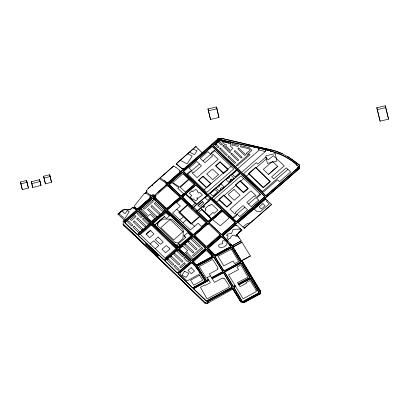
<?xml version="1.0" encoding="UTF-8"?>
<svg xmlns="http://www.w3.org/2000/svg" width="409" height="409" viewBox="0 0 409 409"><rect width="100%" height="100%" fill="white"/><g stroke="black" fill="none" stroke-linecap="round" stroke-linejoin="round"><path stroke-width="0.61" d="M124.597 220.068L123.175 221.182L123.901 221.929L137.342 210.292L136.601 209.827M161.846 261.223L123.15 224.633L123.175 221.182M191.289 235.206L191.254 236.31L178.411 247.077L177.828 247.036L152.915 223.15L165.942 211.785L166.483 211.923L191.289 235.216M166.969 182.44L167.997 182.557L166.969 182.429L166.018 183.452L165.998 184.367L166.448 184.863L152.808 196.714L152.455 196.427L151.534 197.22L151.78 197.419L138.14 209.403L137.547 209.03M175.226 242.624L158.482 226.617L157.716 225.512L157.823 223.57A9.366 8.39 -15.9 0 1 164.111 219.019L171.775 219.229L182.751 229.188L183.37 230.635L183.012 237.951L182.557 238.887L178.626 242.445L177.373 242.823L175.221 242.619M157.716 225.523L157.823 223.575M299.674 165.154L299.511 168.508L299.674 165.154L287.466 156.34M150.006 198.176L150.118 196.606L150.006 198.176L137.991 208.697L137.066 208.723L134.377 207.046L137.071 208.733M227.041 242.036L229.02 243.994L230.829 246.581L214.909 255.114L208.841 248.866L208.984 247.696L221.085 237.276L222.169 237.215L225.84 240.85M169.106 247.982L169.939 249.05L165.625 252.762L162.01 249.27L166.228 245.579L169.111 247.987M179.94 172.056L180.098 171.034L179.96 172.123L167.997 182.557M260.62 291.285L260.201 293.897L260.62 291.285L241.857 260.467L250.364 255.998L242 260.564L241.013 260.272L233.212 247.322L233.559 246.601L241.939 242.159L250.39 256.075M167.077 185.609L167.491 186.115L168.324 186.054L179.761 196.719L179.561 197.542L167.501 208.079L166.197 208.084L155.517 197.833M155.517 197.838L155.86 196.571L155.129 196.008L153.595 197.332L154.827 198.334M228.631 143.073L228.738 142.685L220.538 140.783L219.413 140.967L214.95 144.919L214.725 144.704L218.682 141.177L218.038 141.003M228.948 143.145L229.142 142.465L221.765 140.752M219.71 234.464L219.439 235.359L207.353 245.891L205.824 246.019L195.364 235.85L195.308 234.807L207.67 223.912L208.57 223.943L207.675 223.917M230.262 143.441L230.753 141.882M231.07 141.954L230.579 143.513L230.262 143.436M221.596 140.236L221.453 140.681L220.574 140.476M259.117 148.227L258.069 151.064L237.465 168.932M259.434 148.303L258.892 149.97L264.935 151.478L265.743 149.745M221.77 140.757L222.036 139.939M218.605 140.819L220.574 140.476M221.596 140.236L221.719 139.868M254.158 147.787L254.372 147.143L254.695 147.22L254.475 147.859L254.153 147.782M152.71 184.72L152.572 185.113L152.312 184.883L152.71 184.72L152.312 184.883L152.358 185.313M236.499 245.313L236.223 245.651L236.755 245.405M266.06 149.817L265.247 151.611L241.361 172.644M228.708 239.035L227.629 240.732L226.719 239.812L227.69 237.614L227.941 235.804L226.637 235.144M233.519 246.816L232.67 245.385L233.519 246.816L241.964 242.24M230.18 246.924L230.466 246.371L229.014 243.989M152.358 185.042L152.577 184.679L152.787 184.98L152.312 184.883M164.5 174.602L164.74 174.224L164.459 174.454M120.691 211.709L119.126 214.173L121.35 215.246L120.952 215.865L123.068 216.882L122.715 217.419L124.924 218.498L129.234 211.724L127.087 210.676L125.241 213.595L123.007 212.501L123.38 211.934L121.504 211.018M134.403 207.123L134.224 206.162L144.157 193.61L145.292 193.426L146.872 191.361M144.178 193.692L145.313 193.503L146.892 191.443L146.555 190.528M148.441 188.171L146.56 190.538M226.642 235.149L227.757 233.989L231.525 233.524L233.135 229.301L239.562 229.173L240.374 228.728M192.388 208.472L191.458 209.096L199.362 216.545L191.131 223.518L179.73 212.419L187.496 205.364L191.346 208.994L192.169 208.258L207.225 222.675L193.12 234.95L167.066 210.037L181.182 197.721L192.276 208.365M196.806 211.248L210.809 198.953L211.034 199.168M197.026 211.463L200.476 208.345L211.473 218.973L211.719 218.754L200.722 208.125L211.034 199.163M184.26 253.514L187.562 250.533L182.787 246.09L179.418 249.055L191.678 260.487L205.466 248.355L193.028 236.52L179.132 248.652L179.495 248.989M208.933 220.962L211.274 218.856L201.617 209.694L198.631 212.184L207.89 221.029L208.938 220.972L211.274 218.861M132.603 207.435L136.171 209.393L132.598 207.424L130.747 209.096L127.986 209.975L126.187 209.602L122.69 210.022L117.91 214.158L122.899 210.052M132.623 207.501L130.768 209.168L128.007 210.042L126.212 209.679L122.879 209.981M192.951 207.562L196.468 204.403L185.533 193.938L196.473 204.408M193.176 207.777L207.215 195.599M231.443 202.675L226.903 206.703L219.239 199.556L223.779 195.533L231.443 202.68M148.447 188.181L173.718 165.936L175.952 167.419M148.467 188.247L173.718 165.947M196.121 146.32L176.131 163.912L196.1 146.238L195.972 146.79L202.184 152.685M152.255 196.698L153.958 195.113L152.22 194.991L151.432 195.599L146.289 192.123M183.319 171.437L212.184 146.212L265.042 196.637L236.157 221.821L196.422 183.825M183.544 171.432L212.169 146.417L264.817 196.637L236.167 221.617L183.539 171.427M198.948 180.185L203.028 176.586L210.645 183.743L206.565 187.337L198.948 180.18M223.6 172.981L227.68 169.392L220.068 162.24L215.988 165.839L223.6 172.987L227.685 169.398M241.136 172.434L241.392 172.199L237.946 168.922L237.69 169.147M267.184 200.338L266.279 201.126L269.24 203.892L260.201 211.847L256.637 211.335L254.199 209.117L265.17 199.168L266.131 199.336L271.494 204.556L244.255 228.222L271.474 204.49M149.985 198.094L137.991 208.697M221.008 138.196L218.181 138.605L217.746 138.983L218.611 139.178L211.867 145.19L182.608 170.752L182.153 170.297L182.618 170.543L218.294 139.254L217.608 139.101M157.915 192.342L167.133 184.26L166.719 183.876M155.502 198.968L166.351 209.357L180.471 197.036L167.854 184.934L153.595 197.332M139.157 210.216L152.797 198.217L153.917 199.127L153.349 198.651M210.129 198.314L207.854 200.323L205.185 197.808L207.45 195.814L195.988 184.858L181.974 197.036L196.438 210.978L197.112 210.436L193.943 207.46L193.334 207.971M167.169 185.732L167.843 185.139L180.246 197.041L166.366 209.152L155.624 198.866M152.194 223.043L166.274 210.727L192.327 235.64M146.12 234.168L150.343 230.482L154.055 233.953L149.74 237.66L146.12 234.168L150.343 230.487M198.125 205.476L202.511 201.637L203.927 202.925L199.546 206.842L198.125 205.476L202.511 201.642M240.344 173.119L211.601 198.268L211.826 198.477L240.569 173.334M268.514 174.408L277.701 166.361L272.491 161.371L263.324 169.372L268.514 174.413L277.701 166.366M299.516 167.864L287.445 178.436L287.711 178.672M299.506 168.073L287.829 178.564M166.356 184.75L166.908 184.26L166.601 183.984M166.448 184.863L167.133 184.26M167.077 185.62L167.854 184.934M182.981 231.755L173.651 239.899L160.763 227.685L170.093 219.541L182.981 231.76M176.642 244.96L178.16 243.641L179.883 245.267L178.365 246.591L176.642 244.95L178.365 246.576M178.191 247.966L192.322 235.635L178.191 247.972L152.194 223.038M297.43 167.721L297.675 167.501L298.043 167.859M187.751 174.178L199.469 163.989M203.007 160.916L214.72 150.737M207.332 195.926L195.977 185.062L182.199 197.036L184.96 199.679M138.252 235.339L151.386 223.933L177.174 248.662L164.157 259.945L138.247 235.333M204.071 189.766L206.412 187.731M211.11 183.646L206.54 187.854L198.385 180.195L203.058 176.085L211.11 183.646L223.196 173.145M227.895 169.06L231.039 166.325M150.2 243.928L153.861 240.743L158.84 245.528L155.185 248.703M236.673 169.617L207.787 194.704L208.012 194.919L236.898 169.832M179.842 219.919L183.401 216.821M182.889 222.803L186.448 219.705M216.642 202.041L219.066 199.935M224.239 195.441L235.717 185.466M240.661 181.167L243.744 178.488M246.428 176.197L248.923 174.029M256.218 167.69L266.837 158.462L265.594 157.266L257.68 164.101L256.218 162.649L243.662 173.559L263.243 192.235L277.44 179.771L279.485 181.729L290.687 171.959L286.31 167.854L273.703 178.825L271.586 176.867L284.255 165.855L273.319 155.717L268.268 159.847L265.594 157.266M243.427 192.25L247.777 188.467L240.165 181.228L235.819 185.021L243.427 192.261L247.777 188.472M262.455 191.484L287.916 169.362M232.885 217.634L244.833 207.245M248.519 204.045L260.042 194.03M236.75 225.298L235.461 225.011L223.442 235.211L223.109 234.878L299.49 168.442M226.724 239.817L223.248 236.065L223.36 235.185L235.441 224.935L236.729 225.226L241.888 230.277L236.545 234.919L241.867 230.195L239.884 228.248M153.303 223.324L162.721 215.154L162.981 215.42L166.197 212.624L169.536 215.814L166.448 218.493L164.464 216.576L154.919 224.853M164.464 216.591L154.924 224.868L153.303 223.319M184.03 235.788L187.573 232.716L190.901 235.911L180.037 245.139L178.482 243.626L185.752 237.419L184.03 235.783L185.742 237.43M164.853 260.84L178.114 249.337L190.88 261.387L177.378 273.171L164.853 260.83M165.078 260.835L178.104 249.541L190.65 261.387L177.394 272.967L165.078 260.83M238.738 223.13L238.733 222.061L265.17 199.168L266.141 199.336M265.196 199.244L238.738 222.072M117.884 214.081L124.198 220.119L125.042 219.93L136.263 210.236L136.151 209.321M217.562 191.944L212.833 196.029L210.16 193.462L214.889 189.377L217.562 191.949M210.16 193.467L214.889 189.387M230.042 180.374L231.576 179.055L232.164 179.623L233.912 178.109L230.87 175.19L229.106 176.719L229.71 177.296L228.171 178.615L227.583 178.048L225.911 179.495L228.968 182.429L230.661 180.972L230.042 180.374L231.576 179.06M228.968 182.424L230.656 180.967M152.808 196.714L154.336 195.4C153.089 194.055 151.136 195.604 150.139 196.688M155.251 196.105L153.83 197.322L154.945 198.227M195.292 203.288L191.77 206.31L182.506 197.296L183.626 196.366L183.355 196.064L185.727 194.147M152.235 196.632L136.253 210.134M216.08 188.176L217.798 186.719L218.258 187.174L219.74 185.916L219.265 185.446L221.07 183.932L223.943 186.775L222.266 188.186L221.688 187.613L220.093 188.968L220.661 189.531L218.927 190.988L216.075 188.166M219.27 185.456L221.07 183.938M196.438 210.978L208.017 221.985L221.99 209.74L207.107 195.502M242.89 226.918L246.699 223.841L250.804 222.43M226.08 240.65L225.558 241.065L222.936 240.702L222.358 241.356L222.665 243.723L219.531 244.209L218.534 245.518L218.948 246.852L220.456 247.803L224.725 246.719L225.553 245.502L226.831 244.797L227.082 241.673L221.387 236.065L207.199 248.355L214.214 255.763L231.054 246.617L226.095 240.666L227.041 241.632M241.422 229.761L238.687 232.292L238.759 232.905M244.096 228.023L245.221 227.281M228.713 239.045L230.584 237.92L231.024 236.719L232.767 235.052L235.758 236.029L237.522 235.824M260.507 291.908L260.18 292.098L251.632 278.064L252.266 277.558L251.417 278.023M260.477 292.092L260.119 292.302L251.417 278.018M208.273 302.793L207.164 301.919L232.813 287.977L241.167 301.873L232.747 288.176L207.419 301.949L208.278 302.798L207.414 301.944M190.195 288.959L204.674 302.941L207.603 303.253L232.828 289.132L240.824 301.857L244.234 302.665L260.175 293.82M227.005 248.646L214.26 255.569L212.634 253.606M251.688 276.607L250.983 276.995L242.312 262.471L242.813 262.036L242.097 262.43L250.922 277.195L251.76 276.729M205.124 281.09L192.644 287.824L178.304 273.856L191.565 262.281L195.609 266.438L199.5 272M242.235 261.085L241.663 261.397L232.798 246.944L233.345 246.489L232.573 246.908M192.608 288.008L205.338 281.136L198.907 270.732L195.737 266.336L191.581 262.072L178.084 273.861L192.608 288.008L205.344 281.141M242.312 261.208L241.596 261.602L232.568 246.898M259.735 294.066L243.462 302.409L259.679 293.652L259.873 293.989M243.462 302.415L259.679 293.657M213.028 256.228L196.34 265.231L192.593 261.382L206.392 249.245L213.028 256.233M196.928 266.177L213.856 257.046L223.007 271.678L211.637 277.767M208.334 279.367L206.346 280.436L197.153 266.218L213.8 257.241L222.787 271.632L211.56 277.645M210.456 275.83L206.254 278.084L199.203 266.525L212.276 259.521L212.603 260.052L213.043 259.817L218.145 268.176L217.123 268.723L217.598 269.5L209.306 273.943L214.444 282.384L222.757 277.91L223.263 278.698L224.204 278.14L229.5 286.377L228.815 286.735L229.112 287.184L207.036 298.897L200.441 287.251L204.71 284.986L205.037 285.482L210.379 282.737L207.23 277.558M208.406 279.49L206.279 280.635L196.928 266.172M212.215 278.718L223.437 272.701L232.097 287.103L206.473 301.029L193.59 288.734L208.912 280.318L193.339 288.713L206.443 301.218L232.312 287.149L223.503 272.501L212.138 278.595L211.637 277.767M235.052 285.513L233.319 286.448L224.659 272.046L241.09 263.135L249.761 277.65L238.217 283.826M235.129 285.635L233.253 286.648L224.444 271.995L241.157 262.931L249.981 277.701L238.294 283.948L238.8 284.776L250.477 278.524L259.188 292.824L242.414 301.883L233.749 287.471L235.63 286.464L233.968 287.522L242.481 301.684L258.969 292.767L250.41 278.723L238.876 284.899M232.69 245.456L241.203 240.957L232.496 245.477L231.908 245.497L230.226 243.662M31.386 181.749L39.545 179.643L41.018 185.435L32.689 187.455L31.386 181.749L32.689 187.455M31.912 183.585L40.067 181.478M22.291 189.607L28.415 188.033L27.06 182.342L26.539 180.507L20.45 181.985L22.291 189.607L20.45 181.985M45.419 183.846L51.544 182.271L50.184 176.581L49.663 174.745L43.579 176.228L45.419 183.846L43.579 176.228M376.847 107.812L385.242 105.747L385.764 107.577L388.55 119.152L380.109 121.182L376.847 107.812L380.109 121.182M377.369 109.643L385.764 107.577M44.1 178.063L50.184 176.581M20.971 183.825L27.06 182.342M207.987 108.983L216.453 106.964L216.969 108.779L218.984 117.449L210.523 119.474L207.987 108.983L210.523 119.474M208.508 110.798L216.969 108.779M124.178 220.042L125.042 219.919M235.758 236.024L237.44 235.875M183.81 168.851L182.363 168.932L176.11 163.835L182.342 168.851L183.846 168.845M180.773 195.655L181.749 195.655L183.636 193.886L177.854 188.339L178.743 187.526L171.908 182.639L169.694 184.561L169.755 185.17L181.274 196.146L195.047 184.178L182.516 172.327L168.876 184.244L169.755 185.17M217.128 140.502L216.448 140.369L216.361 140.67L216.836 140.762M266.157 148.799C278.856 150.527 289.986 157.163 299.695 165.226M218.319 140.752L218.605 140.819M221.008 138.191L266.157 148.804M240.804 301.791L244.234 302.665M197.69 149.029L198.104 149.132M279.603 153.856L270.605 150.855L219.791 139.438L212.971 145.522L265.835 195.952L299.153 166.882L292.962 161.453L285.835 156.918M282.476 153.758L274.828 150.844L221.029 138.268L218.181 138.61L166.095 184.439M279.603 153.85L285.835 156.923M189.413 152.122L194.49 154.628L196.959 150.88L193.099 148.881M180.093 160.323L187.143 163.851L192.199 155.977L187.665 153.661M160.123 177.895L166.841 182.578M159.321 178.6L165.359 182.639M137.424 209.132L138.15 209.592L152.015 197.399L151.652 197.112M133.717 208.017L136.182 209.566M136.478 209.929L137.092 210.318L123.912 221.724L123.257 221.1M145.665 192.936L148.498 194.756M148.493 194.75L150.589 196.259M154.336 195.405L152.813 196.514L152.577 196.32M155.129 196.013L155.865 196.581M164.26 180.476L166.105 181.908M175.931 167.342L179.439 170.251M154.035 199.025L152.797 198.022L138.932 210.216L151.478 222.363L165.558 210.042L154.689 199.638M139.157 210.211L151.494 222.159L165.333 210.047L154.566 199.735M138.728 211.688L150.461 223.053L137.317 234.459L124.847 222.603L138.124 211.105L138.728 211.693M238.733 223.12L244.255 228.222M167.624 183.079L167.935 183.37L181.591 171.437L181.243 171.095M167.506 183.186L167.93 183.575L181.816 171.437L181.366 170.993M165.359 182.629L166.126 183.339M210.011 198.421L210.809 199.168M168.324 186.054L179.761 196.729M204.582 247.532L205.466 248.36M237.174 222.568L265.865 197.644M237.056 222.675L236.872 222.491L265.753 197.317L265.983 197.542M236.264 223.36L222.179 235.379L227.864 240.973L232 246.116L232.839 245.661L232.056 245.921L231.162 244.684M236.146 223.462L222.404 235.379L224.485 237.414M207.215 195.604L206.99 195.39L196.719 204.193L185.783 193.723M208.334 223.943L207.925 223.554L194.055 235.63L206.499 247.465L220.451 235.379L219.659 234.633M123.135 224.009L136.151 236.31M123.129 224.219L162.818 261.954L205.119 302.921M183.314 171.432L196.422 183.83M166.197 212.639L169.52 215.809M136.151 236.305L205.369 302.946M299.051 168.82L298.754 168.534L298.509 168.753L298.8 169.035M297.43 167.716L297.793 168.073M195.977 185.067L206.99 195.609M196.601 210.834L208.028 221.775L221.765 209.74L210.809 199.163M193.477 207.849L182.506 197.286M176.77 209.265L179.403 211.796M191.765 223.662L194.541 226.325M266.898 196.749L287.261 179.05L287 178.82L266.545 196.632L266.775 196.852M209.766 252.307L206.402 249.035L192.373 261.387L196.3 265.415L213.263 256.269L209.761 252.302L211.663 254.342M179.73 212.414L191.126 223.513M225.957 240.753L221.371 236.269L207.424 248.355L212.634 253.611M177.884 276.939L190.216 289.03M163.651 262.9L177.905 277.011M174.311 273.391L123.15 224.633M236.525 234.838L238.897 237.348M208.835 248.861L214.909 255.109M227.061 241.883L228.6 243.58M238.048 236.351L239.597 238.355M179.418 170.17L180.118 171.11M197.153 266.213L199.96 270.109M240.824 301.857L232.828 289.132M236.397 245.318L236.586 245.615M200.159 273.059L205.124 281.095M239.577 238.278L241.223 241.024M260.64 291.351L241.857 260.467M388.55 119.152L385.242 105.747M218.984 117.449L216.453 106.964M223.442 235.211L223.109 234.878M207.603 303.253L204.674 302.941M51.544 182.271L49.663 174.745M41.018 185.435L39.545 179.643M28.415 188.033L26.539 180.507M180.246 272.803L180.205 274.245L186.739 280.635L187.818 280.559L199.618 273.918L200.211 272.977L195.875 266.99L192.302 263.11L191.192 263.284L180.246 272.813M211.78 255.962L211.663 256.755L197.087 264.669L195.988 264.633L193.472 261.688L205.517 250.87L206.98 250.942L211.78 255.973M226.254 144.863L225.88 146.008L230.702 150.522L232.91 148.288L230.221 146.028L231.1 143.631L222.271 141.647L224.751 144.525L226.254 144.863M240.845 145.783L240.487 146.882L248.672 148.702L250.114 150.083L246.167 153.482L248.283 154.975L236.111 165.497L236.806 166.161L250.083 154.668L249.337 153.958L248.774 154.444L248.074 153.769L251.97 150.389L249.061 147.613L240.845 145.783M232.338 143.81L231.913 145.088L237.946 146.463L238.375 145.185L232.338 143.81M270.446 150.824L270.242 151.381L270.553 151.463L270.763 150.906L270.446 150.824M184.561 271.244L181.959 275.231L186.243 277.358L188.881 273.35L184.561 271.244M150.947 195.211L150.609 195.609L150.972 195.231M154.648 218.437L151.248 221.581L146.713 217.245L150.123 214.158L154.648 218.437M203.943 205.911L202.644 207.082L203.396 207.767L204.694 206.596L203.943 205.911M219.832 139.597L213.196 145.522L265.845 195.742L298.928 166.882C294.291 162.23 288.81 158.472 282.916 155.594C263.023 146.744 240.599 145.63 219.832 139.597M258.646 200.124L251.274 206.693L246.816 202.414L254.229 195.829L254.914 196.484L255.932 195.599L250.973 190.834L229.986 209.25L234.93 213.902L235.998 212.956L235.354 212.353L243.064 205.563L247.557 209.843L239.776 216.637L237.281 214.224L236.238 215.119L236.642 215.507L233.447 218.176L213.938 199.444L240.978 175.85L260.645 194.607L256.647 198.145L258.646 200.124M188.917 179.607L180.251 187.312L185.405 192.031L194.086 184.479L188.917 179.607M229.337 217.808L220.339 225.814L212.552 219.623L221.744 211.632L222.925 211.801L229.337 217.808M223.805 195.032L218.677 199.577L226.883 207.22L232.01 202.675L223.805 195.032M220.093 161.739L215.42 165.849L223.58 173.503L228.253 169.392L220.093 161.739M209.086 205.154L205.134 208.636L206.018 209.469L205.344 210.062L205.717 210.415L204.48 211.504L209.157 215.896L213.069 212.455L214.096 213.421L217.936 210.042L211.55 204.05L209.674 205.707L209.086 205.154M255.727 167.209L248.473 173.59L263.207 187.792L270.472 181.56L255.727 167.209M255.691 167.716L249.03 173.585L263.238 187.276L269.904 181.55L255.691 167.716M205.691 248.355L191.668 260.691L178.907 248.646L193.038 236.315L205.696 248.36M262.9 203.656L259.194 206.923L261.412 209.004L265.119 205.737L262.9 203.656M158.089 237.056L155.287 239.618L160.481 244.26L163.217 242.005L158.089 237.056M222.701 210.42L208.733 222.665L221.473 234.694L235.364 222.506L222.701 210.42M222.69 210.625L208.958 222.66L221.484 234.49L235.139 222.506L222.69 210.625M182.526 172.123L168.651 184.249L181.264 196.351L195.272 184.178L182.526 172.123M216.422 144.408L215.405 145.297L218.13 147.879L219.152 146.989L216.422 144.408M155.313 197.91L153.38 199.597L154.014 200.2L156.008 198.559L155.313 197.91M222.327 144.198L221.305 145.088L218.58 142.506L219.602 141.616L222.327 144.198M188.585 179.234L179.566 187.118L172.721 182.501L182.864 173.84L188.585 179.234M166.264 210.932L152.419 223.043L178.206 247.767L192.097 235.635L166.264 210.932M187.44 204.781L178.723 212.394L191.172 224.178L199.618 216.801L205.896 222.741L201.571 226.52L198.094 223.227L190.41 229.93L172.516 212.977L180.369 206.126L176.734 202.68L181.146 198.83L187.44 204.781M134.433 220.952L133.339 221.908L141.626 229.771L142.721 228.815L134.433 220.952M137.731 217.971L136.637 218.927L144.924 226.791L146.018 225.834L137.731 217.971M156.908 216.494L155.814 217.445L147.526 209.582L148.625 208.626L156.908 216.494M181.172 197.925L167.291 210.037L193.13 234.74L207 222.67L181.172 197.925M218.421 174.699L212.69 179.699L206.703 173.943L212.465 168.999L218.421 174.704M236.98 170.267L232.302 174.352L234.971 176.882L239.643 172.792L236.98 170.267M188.846 241.09L187.751 242.046L196.039 249.909L197.133 248.958L188.846 241.09M171.524 256.29L170.43 257.246L178.713 265.109L179.812 264.153L171.524 256.29M174.75 253.422L173.651 254.378L181.939 262.241L183.033 261.29L174.75 253.422M192.266 238.381L191.172 239.337L199.459 247.2L200.553 246.249L192.266 238.381M297.174 164.975L296.704 165.389L296.924 165.604L297.404 165.185L297.174 164.975M191.673 170.563L190.522 171.56L190.129 171.187L187.24 173.687L206.79 192.363L233.805 168.968L214.214 150.251L211.32 152.751L211.709 153.119L210.528 154.142L207.9 151.632L200.241 158.278L204.863 162.69L212.465 156.1L211.729 155.4L212.992 154.3L218.202 159.27L197.041 177.624L192.025 172.843L193.043 171.959L193.697 172.583L201.443 165.87L196.77 161.412L189.076 168.079L191.673 170.563M151.933 205.615L150.834 206.571L159.121 214.434L160.221 213.483L151.933 205.615M155.302 202.654L154.203 203.61L162.491 211.473L163.585 210.523L155.302 202.654M150.686 223.048L137.306 234.664L124.617 222.603L138.14 210.901L150.691 223.053M151.402 223.728L138.022 235.344L164.147 260.15L177.399 248.657L151.402 223.728M191.99 190.906L189.265 193.273L191.744 195.635L190.073 197.087L192.506 199.408L193.283 198.733L195.645 200.977L197.777 199.127L196.663 198.063L197.158 197.639L197.879 198.329L202.445 194.945L199.761 192.388L198.866 193.166L197.276 191.647L197.787 191.207L195.645 189.168L192.777 191.657L191.99 190.906M240.201 180.727L235.252 185.026L243.396 192.777L248.345 188.472L240.201 180.727M207.941 223.35L193.83 235.63L206.489 247.67L220.676 235.379L207.941 223.35M185.645 244.137L184.546 245.093L192.833 252.956L193.932 252.005L185.645 244.137M151.356 225.057L140.394 234.521L164.955 258.074L175.926 248.606L151.356 225.057M152.424 200.39L143.216 208.299L144.203 209.244L153.411 201.335L152.424 200.39M135.011 215.604L130.369 219.597L131.376 220.563L136.018 216.571L135.011 215.604M234.025 189.413L228.166 194.464L234.204 200.287L240.068 195.241L234.025 189.413M201.739 247.557L192.532 255.472L193.518 256.417L202.726 248.508L201.739 247.557M184.372 262.829L179.73 266.816L180.737 267.783L185.374 263.795L184.372 262.829M223.672 145.277L222.777 146.039L229.73 152.797L230.625 152.036L223.672 145.277M220.441 148.068L219.541 148.835L226.499 155.589L227.394 154.827L220.441 148.068M231.77 153.186L230.87 153.953L237.828 160.706L238.723 159.945L231.77 153.186M228.703 155.947L227.808 156.713L234.766 163.472L235.661 162.705L228.703 155.947M238.713 148.002L237.818 148.769L244.776 155.522L245.671 154.76L238.713 148.002M242 157.255L241.106 158.022L234.147 151.264L235.047 150.497L242 157.255M168.273 258.963L167.169 259.899L172.685 265.329L173.789 264.398L168.273 258.963M141.831 209.285L140.722 210.221L146.243 215.65L147.347 214.715L141.831 209.285M143.574 218.028L142.465 218.963L147.981 224.388L149.091 223.457L143.574 218.028M134.106 226.192L132.997 227.128L138.518 232.557L139.622 231.622L134.106 226.192M178.16 250.477L177.051 251.412L182.567 256.837L183.677 255.906L178.16 250.477M187.051 252.634L185.942 253.57L191.458 258.999L192.562 258.064L187.051 252.634M191.156 267.721L187.992 270.39L191.315 273.677L194.485 271.014L191.156 267.721M142.214 216.647L141.074 217.598L137 213.549L138.14 212.593L142.214 216.647M132.68 225.047L131.54 225.998L127.465 221.944L128.605 220.993L132.68 225.047M184.807 257.01L183.667 257.961L187.741 262.016L188.881 261.065L184.807 257.01M175.154 265.426L174.014 266.377L178.094 270.431L179.234 269.475L175.154 265.426M256.31 290.579L255.824 290.917L256.279 291.622L243.089 298.739L228.59 274.874L238.508 269.541L236.995 267.072L240.702 264.807L248.033 277.149L237.481 282.624L239.976 286.694L246.586 283.14L246.192 282.501L250.124 280.431L256.31 290.579M199.623 275.242L190.609 280.211L193.743 285.185L202.762 280.211L199.623 275.242M231.627 247.409L214.797 256.545L223.943 271.172L240.656 262.103L231.627 247.409M231.571 247.603L215.022 256.586L224.009 270.973L240.441 262.057L231.571 247.603M231.351 249.199L218.017 256.259L223.8 265.881L233.053 260.983L234.654 263.647L238.738 261.484L231.351 249.199M275.185 153.585L265.697 155.916L267.399 163.395L276.949 161.059L275.185 153.585M296.852 163.339L296.525 163.079L296.852 163.334M149.249 247.292L145.44 243.718L158.406 256.085L149.249 247.287"/></g></svg>
